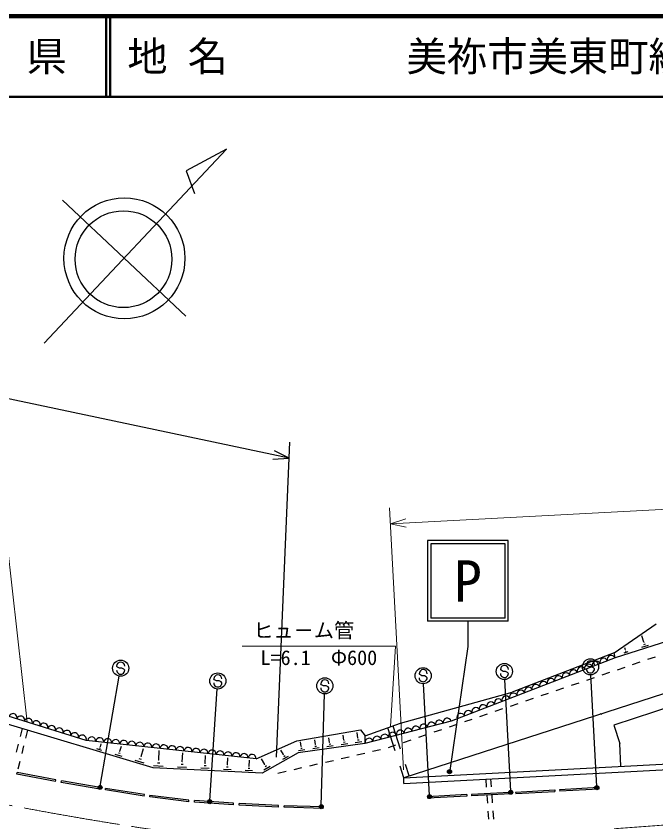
# Model space of a CAD drawing. Units: millimetres, scale not verified. Extents: x 40000 to 680000, y 20000 to 380000.
# Drawn here: x 356594 to 435942, y 280102 to 380000 of the extents above; entities that cross this region are included whole.
import ezdxf
from ezdxf.enums import TextEntityAlignment as Align

# ---------------------------------------------------------------- set-up
doc = ezdxf.new("R2010")
doc.units = ezdxf.units.MM
doc.header["$LTSCALE"] = 1000
doc.header["$PDMODE"] = 32
doc.header["$PDSIZE"] = 500
doc.linetypes.add('CHAIN', pattern=[18.5, 12, -1.5, 3.5, -1.5])
for name, color, linetype, lineweight in [('M-BGD', 7, 'Continuous', 25), ('M-BMK', 2, 'CHAIN', 13), ('M-BMK-SRVR', 3, 'Continuous', 25), ('M-STR-HTXT', 7, 'Continuous', 13), ('M-STR-STRC', 7, 'Continuous', 25), ('M-TTL', 2, 'Continuous', 140), ('M-TTL-LINE', 7, 'Continuous', 50)]:
    doc.layers.add(name, color=color, linetype=linetype, lineweight=lineweight)
doc.layers.add('M-TTL-TXT', color=7, linetype='Continuous')
doc.styles.add('ＭＳ ゴシック', font='')
doc.styles.get('ＭＳ ゴシック').set_extended_font_data('MS Gothic')

msp = doc.modelspace()

# ---------------------------------------------------------------- linework, layer by layer
at = {"layer": 'M-BGD'}
for p, q in [((463903, 304749), (404690, 285575)), ((446830, 305519), (430872, 300425)), ((430751, 301056), (435970, 304672)), ((464457, 303036), (430715, 292110)), ((434458, 302370), (434206, 303159)), ((434206, 301751), (435021, 302012)), ((434432, 302362), (434483, 302378)), ((434434, 302093), (434637, 302158)), ((430751, 301056), (418118, 296189)), ((430872, 300425), (430751, 301056)), ((432022, 301054), (432502, 301207)), ((432170, 301419), (432084, 301689)), ((432155, 301414), (432185, 301424)), ((432156, 301256), (432276, 301294)), ((430872, 300425), (410543, 292593)), ((433059, 299612), (434006, 299934)), ((434953, 300256), (435900, 300577)), ((431166, 298969), (432112, 299291)), ((427378, 297682), (428325, 298004)), ((429272, 298326), (430219, 298647)), ((423591, 296396), (424538, 296717)), ((425484, 297039), (426431, 297361)), ((404279, 292357), (418118, 296189)), ((421697, 295752), (422644, 296074)), ((365284, 290212), (348055, 295545)), ((417910, 294465), (418857, 294787)), ((419803, 295109), (420750, 295430)), ((373581, 286794), (347301, 294690)), ((416016, 293822), (416963, 294144)), ((404690, 285575), (540146, 292747)), ((412229, 292535), (413175, 292857)), ((414122, 293179), (415069, 293500)), ((429287, 293422), (429033, 293483)), ((410543, 292593), (399847, 289835)), ((399888, 290775), (404279, 292357)), ((403612, 288905), (402687, 291759)), ((404278, 289121), (403353, 291975)), ((404699, 284875), (540187, 292048)), ((410335, 291892), (411282, 292214)), ((430715, 292110), (431460, 289808)), ((357338, 291674), (357097, 290704)), ((358009, 291472), (357768, 290502)), ((391401, 290153), (399287, 291494)), ((397248, 290215), (397155, 290857)), ((398988, 290486), (398889, 291173)), ((399287, 291494), (399888, 290775)), ((399891, 289846), (399888, 290775)), ((406547, 290605), (407494, 290927)), ((408441, 291249), (409388, 291570)), ((356856, 289733), (356615, 288762)), ((386352, 287904), (365284, 290212)), ((367046, 289426), (367146, 289760)), ((386352, 287904), (391401, 290153)), ((399847, 289835), (391579, 288643)), ((391958, 289432), (391871, 290029)), ((393717, 289686), (393630, 290283)), ((395476, 289939), (395389, 290537)), ((395608, 289718), (395411, 289689)), ((395500, 289943), (395451, 289936)), ((397728, 289782), (396909, 289664)), ((397386, 289984), (397181, 289954)), ((397274, 290218), (397222, 290211)), ((399488, 290036), (398636, 289913)), ((399131, 290245), (398918, 290215)), ((399015, 290490), (398961, 290482)), ((404654, 289962), (405601, 290284)), ((431609, 287000), (431460, 289808)), ((357527, 289531), (357287, 288561)), ((367245, 288959), (366622, 289146)), ((367067, 289215), (366912, 289262)), ((367065, 289420), (367026, 289431)), ((369488, 288842), (369435, 288858)), ((369461, 288850), (369652, 289486)), ((372110, 288219), (372400, 289185)), ((374279, 287738), (374339, 288969)), ((389750, 288443), (389433, 289004)), ((392419, 289017), (391632, 288903)), ((392090, 289210), (391893, 289182)), ((391982, 289436), (391933, 289429)), ((394178, 289270), (393391, 289157)), ((393849, 289464), (393652, 289435)), ((393741, 289689), (393692, 289682)), ((395937, 289524), (395150, 289410)), ((400814, 288858), (401789, 289083)), ((402760, 289319), (403707, 289640)), ((369734, 288211), (368881, 288467)), ((369491, 288563), (369278, 288627)), ((372463, 287391), (371359, 287723)), ((372149, 287847), (371872, 287930)), ((372145, 288209), (372076, 288230)), ((374316, 287736), (374241, 287740)), ((377208, 287542), (377262, 288649)), ((380050, 287352), (380098, 288338)), ((382808, 287168), (382850, 288037)), ((385484, 286989), (385521, 287744)), ((387432, 287219), (387029, 287933)), ((391579, 288643), (387125, 286130)), ((390327, 288224), (389638, 287835)), ((389771, 288455), (389728, 288430)), ((389952, 288284), (389780, 288187)), ((394969, 287506), (395943, 287732)), ((396917, 287957), (397891, 288182)), ((398866, 288407), (399840, 288633)), ((357046, 287590), (356805, 286620)), ((387125, 286130), (373581, 286794)), ((374848, 286982), (373638, 287041)), ((374412, 287367), (374110, 287382)), ((377736, 286840), (376613, 286896)), ((377331, 287198), (377051, 287212)), ((377243, 287540), (377172, 287544)), ((380539, 286703), (379500, 286754)), ((380164, 287034), (379905, 287047)), ((380082, 287350), (380017, 287354)), ((382913, 286875), (382674, 286886)), ((382838, 287166), (382778, 287169)), ((385581, 286720), (385361, 286731)), ((385511, 286987), (385456, 286990)), ((388098, 286966), (387303, 286518)), ((387457, 287233), (387407, 287205)), ((387665, 287036), (387467, 286924)), ((391071, 286605), (392046, 286830)), ((393020, 287056), (393994, 287281)), ((404690, 285575), (404228, 287002)), ((405356, 285791), (404894, 287218)), ((356701, 286016), (356738, 286213)), ((361490, 285128), (356701, 286016)), ((361526, 285324), (356738, 286213)), ((383258, 286570), (382301, 286617)), ((385897, 286441), (385019, 286484)), ((389051, 286138), (390097, 286380)), ((361490, 285128), (361526, 285324)), ((362179, 285004), (362213, 285202)), ((366978, 284177), (362179, 285004)), ((367012, 284374), (362213, 285202)), ((404699, 284875), (404690, 285575)), ((414841, 285412), (414911, 284414)), ((415441, 285443), (415510, 284446)), ((367012, 284374), (366978, 284177)), ((367669, 284063), (367700, 284260)), ((372478, 283297), (367669, 284063)), ((372509, 283494), (367700, 284260)), ((417794, 283765), (413080, 283516)), ((418543, 283805), (423406, 284063)), ((418543, 283805), (418553, 283605)), ((418553, 283605), (423417, 283863)), ((423406, 284063), (423417, 283863)), ((428868, 284352), (424005, 284094)), ((424005, 284094), (424016, 283895)), ((428879, 284152), (424016, 283895)), ((428868, 284352), (428879, 284152)), ((372478, 283297), (372509, 283494)), ((373170, 283191), (373195, 283389)), ((378003, 282591), (373170, 283191)), ((378027, 282789), (373195, 283389)), ((378003, 282591), (378027, 282789)), ((378701, 282538), (378714, 282737)), ((383573, 282412), (378714, 282737)), ((412481, 283484), (407618, 283227)), ((407618, 283227), (407629, 283027)), ((412492, 283284), (407629, 283027)), ((412481, 283484), (412492, 283284)), ((413080, 283516), (413091, 283316)), ((417954, 283574), (413091, 283316)), ((414981, 283417), (415051, 282419)), ((415580, 283448), (415650, 282451)), ((417952, 283624), (417954, 283574)), ((383560, 282212), (378701, 282538)), ((383560, 282212), (383573, 282412)), ((384259, 282172), (384268, 282372)), ((389123, 281939), (384259, 282172)), ((389133, 282138), (384268, 282372)), ((389123, 281939), (389133, 282138)), ((389823, 281912), (389828, 282111)), ((394691, 281769), (389823, 281912)), ((394696, 281969), (389828, 282111)), ((394691, 281769), (394696, 281969)), ((415120, 281421), (415190, 280424)), ((415720, 281453), (415789, 280456))]:
    msp.add_line(p, q, dxfattribs=at)
for centre, start, end in [((430406, 300245), 21.06888, 201.06888), ((428539, 299526), 21.06888, 201.06888), ((429473, 299885), 21.06888, 201.06888), ((425740, 298447), 21.06888, 201.06888), ((426673, 298807), 21.06888, 201.06888), ((427606, 299166), 21.06888, 201.06888), ((422941, 297369), 21.06888, 201.06888), ((423874, 297728), 21.06888, 201.06888), ((424807, 298088), 21.06888, 201.06888), ((420141, 296290), 21.06888, 201.06888), ((421074, 296650), 21.06888, 201.06888), ((422007, 297009), 21.06888, 201.06888), ((417342, 295212), 21.06888, 201.06888), ((418275, 295571), 21.06888, 201.06888), ((419208, 295931), 21.06888, 201.06888), ((415475, 294493), 21.06888, 201.06888), ((416408, 294852), 21.06888, 201.06888), ((412676, 293414), 21.06888, 201.06888), ((413609, 293774), 21.06888, 201.06888), ((414542, 294133), 21.06888, 201.06888), ((356209, 293021), 342.80009, 162.80009), ((357164, 292725), 342.80009, 162.80009), ((358119, 292430), 342.80009, 162.80009), ((409090, 292218), 14.45676, 194.45676), ((410058, 292468), 14.45676, 194.45676), ((411743, 293055), 21.06888, 201.06888), ((359074, 292134), 342.80009, 162.80009), ((360030, 291838), 342.80009, 162.80009), ((360985, 291542), 342.80009, 162.80009), ((361940, 291247), 342.80009, 162.80009), ((405217, 291220), 14.45676, 194.45676), ((406185, 291469), 14.45676, 194.45676), ((407153, 291719), 14.45676, 194.45676), ((408122, 291969), 14.45676, 194.45676), ((362896, 290951), 342.80009, 162.80009), ((363851, 290655), 342.80009, 162.80009), ((364806, 290360), 342.80009, 162.80009), ((401343, 290221), 14.45676, 194.45676), ((402312, 290471), 14.45676, 194.45676), ((403280, 290720), 14.45676, 194.45676), ((404248, 290970), 14.45676, 194.45676), ((365974, 290136), 353.75014, 173.75014), ((366968, 290027), 353.75014, 173.75014), ((367962, 289918), 353.75014, 173.75014), ((368956, 289810), 353.75014, 173.75014), ((369950, 289701), 353.75014, 173.75014), ((370944, 289592), 353.75014, 173.75014), ((371938, 289483), 353.75014, 173.75014), ((372933, 289374), 353.75014, 173.75014), ((373927, 289265), 353.75014, 173.75014), ((400375, 289971), 14.45676, 194.45676), ((374921, 289156), 353.75014, 173.75014), ((375915, 289048), 353.75014, 173.75014), ((376909, 288939), 353.75014, 173.75014), ((377903, 288830), 353.75014, 173.75014), ((378897, 288721), 353.75014, 173.75014), ((379891, 288612), 353.75014, 173.75014), ((380885, 288503), 353.75014, 173.75014), ((381879, 288394), 353.75014, 173.75014), ((382873, 288285), 353.75014, 173.75014), ((383867, 288177), 353.75014, 173.75014), ((384861, 288068), 353.75014, 173.75014), ((385855, 287959), 353.75014, 173.75014)]:
    msp.add_arc(centre, 500, start, end, dxfattribs=at)
at = {"layer": 'M-BMK'}
for centre, radius, start, end in [((438824, 715295), 441013, 256.98181, 261.78873), ((252690, 2704613), 2431897, 274.19906, 275.04721)]:
    msp.add_arc(centre, radius, start, end, dxfattribs=at)
at = {"layer": 'M-BMK-SRVR'}
for p, q in [((360067, 339437), (382694, 363498)), ((382694, 363498), (377698, 360822)), ((377698, 360822), (378730, 358005)), ((362351, 357193), (377649, 342807))]:
    msp.add_line(p, q, dxfattribs=at)
for centre, radius in [((370031, 349971), 7500), ((369916, 349862), 6000)]:
    msp.add_circle(centre, radius, dxfattribs=at)
at = {"layer": 'M-STR-HTXT'}
for p, q in [((538480, 324218), (403024, 317046)), ((404637, 286574), (402918, 319043)), ((404925, 317665), (403024, 317046)), ((403024, 317046), (404980, 316631)), ((355467, 314620), (357960, 292479)), ((384641, 301879), (403641, 301879)), ((403641, 301879), (403031, 291908))]:
    msp.add_line(p, q, dxfattribs=at)
at = {"layer": 'M-STR-STRC'}
for p, q in [((390442, 325181), (288079, 346847)), ((388908, 288112), (390525, 327179)), ((390442, 325181), (388660, 326087)), ((388445, 325074), (390442, 325181)), ((417623, 314973), (407624, 314973)), ((407624, 314973), (407624, 304973)), ((417623, 304973), (417623, 314973)), ((417231, 314580), (408016, 314580)), ((408016, 314580), (408016, 305365)), ((417230, 305365), (417231, 314580)), ((417623, 304973), (407624, 304973)), ((417230, 305365), (408016, 305365)), ((412623, 304973), (412623, 301830)), ((412623, 301830), (410366, 286477)), ((369165, 299297), (369065, 299415)), ((369410, 299157), (369165, 299297)), ((369710, 299155), (369410, 299157)), ((369956, 299043), (369710, 299155)), ((370061, 298907), (369956, 299043)), ((416755, 298893), (416656, 299011)), ((417000, 298754), (416755, 298893)), ((417301, 298751), (417000, 298754)), ((417546, 298639), (417301, 298751)), ((427430, 299458), (427331, 299576)), ((427675, 299319), (427430, 299458)), ((427976, 299316), (427675, 299319)), ((428221, 299205), (427976, 299316)), ((428327, 299068), (428221, 299205)), ((367037, 284522), (369390, 298171)), ((381216, 297717), (381117, 297835)), ((381461, 297578), (381216, 297717)), ((406679, 298359), (406580, 298477)), ((406924, 298220), (406679, 298359)), ((407225, 298218), (406924, 298220)), ((407470, 298106), (407225, 298218)), ((407576, 297970), (407470, 298106)), ((417936, 283923), (417203, 297754)), ((417652, 298503), (417546, 298639)), ((428611, 284488), (427878, 298319)), ((381762, 297576), (381461, 297578)), ((382007, 297464), (381762, 297576)), ((382113, 297328), (382007, 297464)), ((394487, 297111), (394388, 297229)), ((394732, 296971), (394487, 297111)), ((395033, 296969), (394732, 296971)), ((395278, 296857), (395033, 296969)), ((395384, 296721), (395278, 296857)), ((407860, 283390), (407127, 297220)), ((380620, 282760), (381545, 296579)), ((394449, 282127), (394853, 295971))]:
    msp.add_line(p, q, dxfattribs=at)
for centre, radius in [((369560, 299156), 1000), ((417151, 298752), 1000), ((427826, 299318), 1000), ((407075, 298219), 1000), ((381611, 297577), 1000), ((394883, 296970), 1000), ((410345, 286329), 150), ((410345, 286329), 120), ((410345, 286329), 90), ((410345, 286329), 60), ((410345, 286329), 30), ((367012, 284374), 150), ((367012, 284374), 120), ((367012, 284374), 90), ((367012, 284374), 60), ((367012, 284374), 30), ((417944, 283773), 150), ((417944, 283773), 120), ((417944, 283773), 90), ((417944, 283773), 60), ((417944, 283773), 30), ((428619, 284339), 150), ((428619, 284339), 120), ((428619, 284339), 90), ((428619, 284339), 60), ((428619, 284339), 30), ((380610, 282610), 150), ((380610, 282610), 120), ((407868, 283240), 150), ((407868, 283240), 120), ((407868, 283240), 90), ((407868, 283240), 60), ((407868, 283240), 30), ((380610, 282610), 90), ((380610, 282610), 60), ((380610, 282610), 30), ((394445, 281977), 150), ((394445, 281977), 120), ((394445, 281977), 90), ((394445, 281977), 60), ((394445, 281977), 30)]:
    msp.add_circle(centre, radius, dxfattribs=at)
for centre, start, end in [((369565, 299411), 359.55488, 179.55488), ((427831, 299572), 359.55488, 179.55488), ((369562, 298911), 179.55488, 359.55488), ((407080, 298474), 359.55488, 179.55488), ((417156, 299007), 359.55488, 179.55488), ((427827, 299072), 179.55488, 359.55488), ((381617, 297831), 359.55488, 179.55488), ((394888, 297225), 359.55488, 179.55488), ((407076, 297974), 179.55488, 359.55488), ((417152, 298507), 179.55488, 359.55488), ((381613, 297331), 179.55488, 359.55488), ((394884, 296725), 179.55488, 359.55488)]:
    msp.add_arc(centre, 500, start, end, dxfattribs=at)
for p in [(410345, 286329), (367012, 284374), (417944, 283773), (428619, 284339), (380610, 282610), (407868, 283240), (394445, 281977)]:
    msp.add_point(p, dxfattribs=at)
at = {"layer": 'M-TTL'}
msp.add_line((680000, 380000), (40000, 380000), dxfattribs=at)
at = {"layer": 'M-TTL-LINE'}
for p, q in [((367750, 380000), (367750, 370000)), ((368250, 380000), (368250, 370000)), ((40000, 370000), (680000, 370000))]:
    msp.add_line(p, q, dxfattribs=at)

# ---------------------------------------------------------------- texts
at = {"layer": 'M-STR-HTXT', "style": 'ＭＳ ゴシック'}
msp.add_text('ヒュ－ム管', height=1833, dxfattribs=at).set_placement((386016, 302379), align=Align.BOTTOM_LEFT)
msp.add_text('L=6.1\u3000Φ600', height=1833, dxfattribs=at).set_placement((394141, 301379), align=Align.TOP_CENTER)
at = {"layer": 'M-STR-STRC', "style": 'ＭＳ ゴシック'}
msp.add_text('P', height=5132, dxfattribs=at).set_placement((412623, 309973), align=Align.MIDDLE_CENTER)
at = {"layer": 'M-TTL-TXT', "style": 'ＭＳ ゴシック'}
msp.add_text('山\u3000口\u3000県', height=3666, dxfattribs=at).set_placement((350375, 375000), align=Align.MIDDLE_CENTER)
for s, p in [('地 名', (370380, 375000)), ('美祢市美東町綾木', (405024, 375000))]:
    msp.add_text(s, height=3666, dxfattribs=at).set_placement(p, align=Align.MIDDLE_LEFT)

doc.saveas('drawing.dxf')
